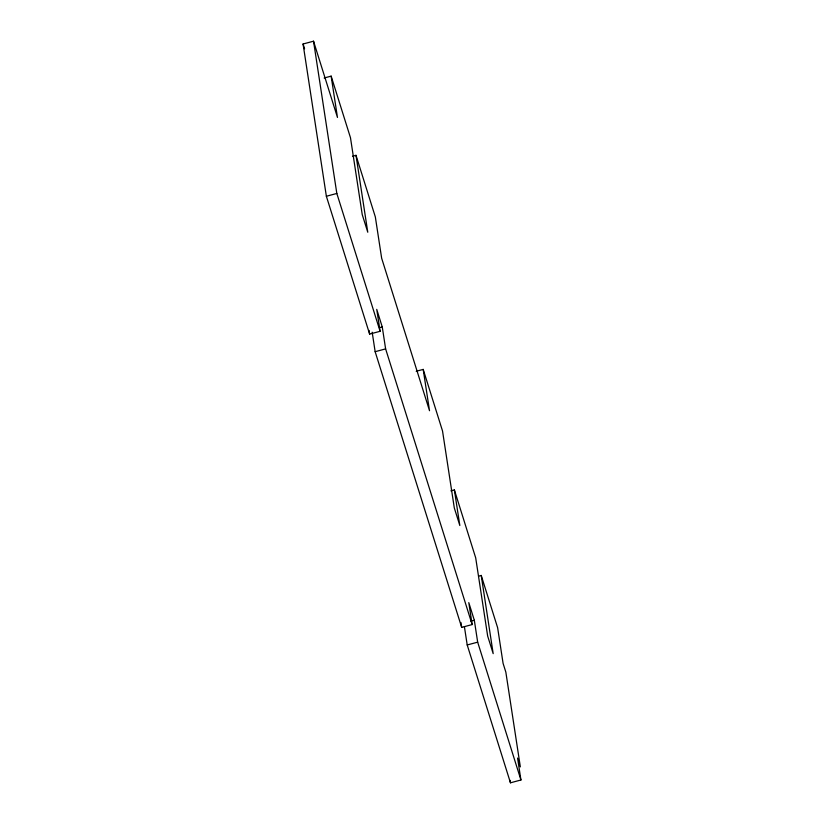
<?xml version="1.0" encoding="UTF-8"?>
<svg xmlns="http://www.w3.org/2000/svg" width="824" height="824" viewBox="0 0 824 824"><rect width="100%" height="100%" fill="white"/><g stroke="black" fill="none" stroke-linecap="round" stroke-linejoin="round"><path stroke-width="1.24" d="M372.17 332.196L375.147 351.693L461.677 627.373L472.152 624.571L385.622 348.892L382.264 326.963L376.743 309.361L380.101 331.299L369.626 334.091L326.366 196.256L303.067 44.002L313.532 41.2L337.469 117.451L331.145 76.127L324.162 78.002M352.507 156.251L355.999 155.314L375.332 216.908L381.656 258.221L429.52 410.723L423.196 369.409L416.213 371.274M326.366 196.256L336.831 193.455L313.532 41.2M379.936 327.581L382.264 326.963M375.147 351.693L385.622 348.892M450.882 490.847L454.374 489.909L475.695 557.858L487.664 636.046L493.185 653.638L481.226 575.451L478.899 576.069M470.823 621.162L474.315 620.235L468.794 602.632L472.152 624.571M481.226 575.451L497.634 627.744L503.083 663.351L505.843 672.147L520.335 766.866L517.575 758.07L520.933 779.998L510.468 782.8L467.208 644.965L477.673 642.164L474.315 620.235M331.145 76.127L350.478 137.721L362.241 214.642L367.772 232.234L355.999 155.314M423.196 369.409L442.529 430.993L454.302 507.914L459.823 525.516L454.374 489.909M303.067 44.002L304.581 48.843M336.831 193.455L380.101 331.299M477.673 642.164L520.933 779.998M510.097 780.359L510.468 782.8M464.406 626.693L467.208 644.965M460.935 622.491L461.677 627.373M369.07 330.434L369.626 334.091"/></g></svg>
